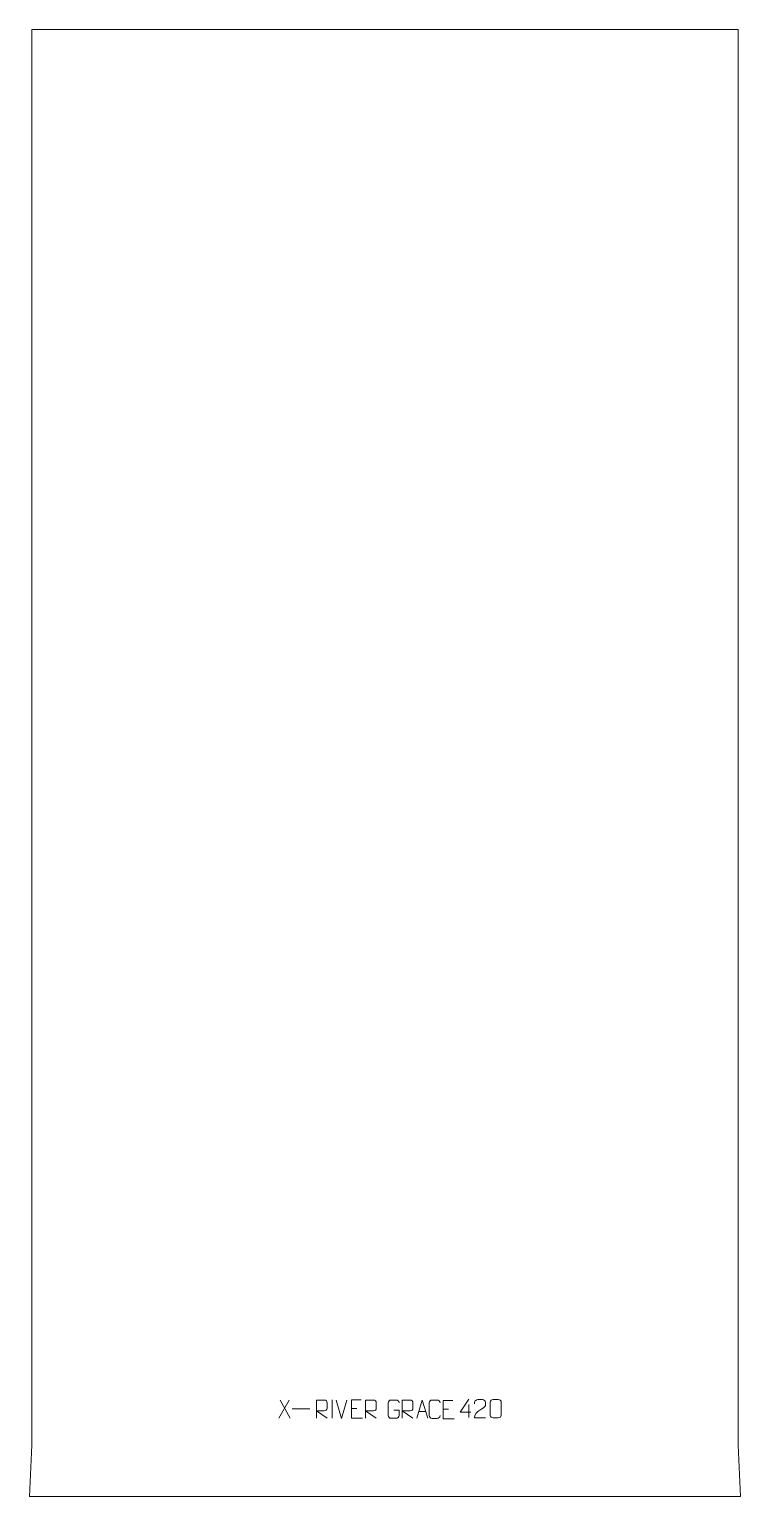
# Model space of a CAD drawing. Header units: millimetres. Extents: x -485 to 485, y -1535 to 465.
import ezdxf

# ---------------------------------------------------------------- set-up
doc = ezdxf.new("R2010")
doc.units = ezdxf.units.MM
doc.header["$MEASUREMENT"] = 0
doc.layers.add('layer 1', color=7, linetype='Continuous')

msp = doc.modelspace()

# ---------------------------------------------------------------- linework, layer by layer
at = {"layer": 'layer 1', "color": 242, "lineweight": 9}
msp.add_open_spline([(481.4999, -1465.0003), (481.4999, -1465.0003), (484.999, -1534.9985), (484.999, -1534.9985), (484.999, -1534.9985), (484.999, -1534.9985), (-484.999, -1534.9985), (-484.999, -1534.9985), (-484.999, -1534.9985), (-484.999, -1534.9985), (-481.4991, -1465.0003), (-481.4991, -1465.0003), (-481.4991, -1465.0003), (-481.4991, -1465.0003), (-481.4991, 464.9975), (-481.4991, 464.9975), (-481.4991, 464.9975), (-481.4991, 464.9975), (481.4999, 464.9975), (481.4999, 464.9975), (481.4999, 464.9975), (481.4999, 464.9975), (481.4999, -1465.0003), (481.4999, -1465.0003)], degree=3, knots=[0, 0, 0, 0, 0.142857143, 0.142857143, 0.142857143, 0.142857143, 0.285714286, 0.285714286, 0.285714286, 0.285714286, 0.428571429, 0.428571429, 0.428571429, 0.428571429, 0.571428571, 0.571428571, 0.571428571, 0.571428571, 0.714285714, 0.714285714, 0.714285714, 0.714285714, 1, 1, 1, 1], dxfattribs=at)
at = {"layer": 'layer 1', "color": 250, "lineweight": 9}
for points in [[(-130.8161, -1403.2579), (-130.8161, -1403.2579), (-144.5567, -1428.1537), (-144.5567, -1428.1537)], [(-143.1021, -1403.2579), (-143.1021, -1403.2579), (-129.3615, -1428.2114), (-129.3615, -1428.2114)], [(-126.3775, -1415.1065), (-126.3775, -1415.1065), (-102.3995, -1415.1065), (-102.3995, -1415.1065)], [(-72.2317, -1403.2476), (-72.2317, -1403.2476), (-72.2317, -1428.2217), (-72.2317, -1428.2217)], [(-59.3552, -1428.2889), (-59.3552, -1428.2889), (-66.677, -1403.3353), (-66.677, -1403.3353)], [(-52.0333, -1403.3353), (-52.0333, -1403.3353), (-59.3551, -1428.2889), (-59.3551, -1428.2889)], [(-45.5232, -1414.8121), (-45.5232, -1414.8121), (-38.3551, -1414.8121), (-38.3551, -1414.8121)], [(46.0204, -1418.962), (46.0204, -1418.962), (55.5161, -1418.962), (55.5161, -1418.962)], [(79.4768, -1415.8121), (79.4768, -1415.8121), (86.6449, -1415.8121), (86.6449, -1415.8121)], [(114.2561, -1409.2233), (114.2561, -1409.2233), (114.2561, -1426.888), (114.2561, -1426.888)]]:
    msp.add_open_spline(points, degree=3, dxfattribs=at)
for points, knots in [([(-93.5638, -1428.2114), (-93.5638, -1428.2114), (-93.5638, -1403.2579), (-93.5638, -1403.2579), (-93.5638, -1403.2579), (-89.969, -1403.2579), (-86.3735, -1403.2579), (-82.7783, -1403.2579), (-82.7783, -1403.2579), (-80.453, -1403.2956), (-78.8957, -1404.7856), (-78.8998, -1407.152), (-78.8998, -1407.152), (-78.9002, -1409.1875), (-78.9002, -1412.2469), (-78.8998, -1414.2829), (-78.8998, -1414.2829), (-78.9063, -1416.1584), (-80.7186, -1418.1002), (-82.7281, -1418.1193), (-82.7281, -1418.1193), (-82.7281, -1418.1193), (-93.5638, -1418.1193), (-93.5638, -1418.1193), (-93.5638, -1418.1193), (-93.5638, -1418.1193), (-78.9091, -1428.2114), (-78.9091, -1428.2114)], [0, 0, 0, 0, 0.125, 0.125, 0.125, 0.125, 0.25, 0.25, 0.25, 0.25, 0.375, 0.375, 0.375, 0.375, 0.5, 0.5, 0.5, 0.5, 0.625, 0.625, 0.625, 0.625, 0.75, 0.75, 0.75, 0.75, 1, 1, 1, 1]), ([(-32.6493, -1402.9324), (-32.6493, -1402.9324), (-45.5232, -1402.9324), (-45.5232, -1402.9324), (-45.5232, -1402.9324), (-45.5232, -1402.9324), (-45.5232, -1427.886), (-45.5232, -1427.886), (-45.5232, -1427.886), (-45.5232, -1427.886), (-30.6574, -1427.886), (-30.6574, -1427.886)], [0, 0, 0, 0, 0.25, 0.25, 0.25, 0.25, 0.5, 0.5, 0.5, 0.5, 1, 1, 1, 1]), ([(-26.5638, -1428.2114), (-26.5638, -1428.2114), (-26.5638, -1403.2579), (-26.5638, -1403.2579), (-26.5638, -1403.2579), (-22.969, -1403.2579), (-19.3735, -1403.2579), (-15.7783, -1403.2579), (-15.7783, -1403.2579), (-13.453, -1403.2956), (-11.8957, -1404.7856), (-11.8998, -1407.152), (-11.8998, -1407.152), (-11.9002, -1409.1875), (-11.9002, -1412.2469), (-11.8998, -1414.2829), (-11.8998, -1414.2829), (-11.9063, -1416.1584), (-13.7186, -1418.1002), (-15.7281, -1418.1193), (-15.7281, -1418.1193), (-15.7281, -1418.1193), (-26.5638, -1418.1193), (-26.5638, -1418.1193), (-26.5638, -1418.1193), (-26.5638, -1418.1193), (-11.9091, -1428.2114), (-11.9091, -1428.2114)], [0, 0, 0, 0, 0.125, 0.125, 0.125, 0.125, 0.25, 0.25, 0.25, 0.25, 0.375, 0.375, 0.375, 0.375, 0.5, 0.5, 0.5, 0.5, 0.625, 0.625, 0.625, 0.625, 0.75, 0.75, 0.75, 0.75, 1, 1, 1, 1]), ([(12.0232, -1417.2257), (12.0232, -1417.2257), (19.1913, -1417.2257), (19.1913, -1417.2257), (19.1913, -1417.2257), (19.1913, -1417.2257), (19.1913, -1424.3938), (19.1913, -1424.3938), (19.1913, -1424.3938), (19.0516, -1426.7172), (17.3744, -1428.1968), (15.2266, -1428.2076), (15.2266, -1428.2076), (12.8948, -1428.2072), (10.5628, -1428.2072), (8.2313, -1428.2076), (8.2313, -1428.2076), (6.3064, -1428.313), (4.3342, -1426.4285), (4.3454, -1424.4112), (4.3454, -1424.4112), (4.3458, -1418.6411), (4.3458, -1412.8714), (4.3454, -1407.1021), (4.3454, -1407.1021), (4.3496, -1404.964), (6.0964, -1403.2448), (8.2487, -1403.2582), (8.2487, -1403.2582), (10.5744, -1403.2582), (12.9005, -1403.2582), (15.2266, -1403.2582), (15.2266, -1403.2582), (17.1733, -1403.2228), (19.1647, -1404.7143), (19.1913, -1407.152)], [0, 0, 0, 0, 0.1, 0.1, 0.1, 0.1, 0.2, 0.2, 0.2, 0.2, 0.3, 0.3, 0.3, 0.3, 0.4, 0.4, 0.4, 0.4, 0.5, 0.5, 0.5, 0.5, 0.6, 0.6, 0.6, 0.6, 0.7, 0.7, 0.7, 0.7, 0.8, 0.8, 0.8, 0.8, 1, 1, 1, 1]), ([(23.4362, -1428.2114), (23.4362, -1428.2114), (23.4362, -1403.2579), (23.4362, -1403.2579), (23.4362, -1403.2579), (27.031, -1403.2579), (30.6265, -1403.2579), (34.2217, -1403.2579), (34.2217, -1403.2579), (36.547, -1403.2956), (38.1043, -1404.7856), (38.1002, -1407.152), (38.1002, -1407.152), (38.0998, -1409.1875), (38.0998, -1412.2469), (38.1002, -1414.2829), (38.1002, -1414.2829), (38.0937, -1416.1584), (36.2814, -1418.1002), (34.2719, -1418.1193), (34.2719, -1418.1193), (34.2719, -1418.1193), (23.4362, -1418.1193), (23.4362, -1418.1193), (23.4362, -1418.1193), (23.4362, -1418.1193), (38.0909, -1428.2114), (38.0909, -1428.2114)], [0, 0, 0, 0, 0.125, 0.125, 0.125, 0.125, 0.25, 0.25, 0.25, 0.25, 0.375, 0.375, 0.375, 0.375, 0.5, 0.5, 0.5, 0.5, 0.625, 0.625, 0.625, 0.625, 0.75, 0.75, 0.75, 0.75, 1, 1, 1, 1]), ([(43.2978, -1428.2114), (43.2978, -1428.2114), (50.6688, -1403.2579), (50.6688, -1403.2579), (50.6688, -1403.2579), (50.6688, -1403.2579), (58.2387, -1428.2114), (58.2387, -1428.2114)], [0, 0, 0, 0, 0.333333333, 0.333333333, 0.333333333, 0.333333333, 1, 1, 1, 1]), ([(75.0679, -1424.4711), (74.9281, -1426.7945), (73.2509, -1428.2741), (71.1032, -1428.2849), (71.1032, -1428.2849), (68.7713, -1428.2845), (66.4394, -1428.2845), (64.1079, -1428.2849), (64.1079, -1428.2849), (62.1829, -1428.3903), (60.2108, -1426.5058), (60.222, -1424.4885), (60.222, -1424.4885), (60.2224, -1418.7184), (60.2224, -1412.9487), (60.222, -1407.1794), (60.222, -1407.1794), (60.2262, -1405.0413), (61.9729, -1403.3221), (64.1253, -1403.3356), (64.1253, -1403.3356), (66.451, -1403.3356), (68.7771, -1403.3356), (71.1032, -1403.3356), (71.1032, -1403.3356), (73.0498, -1403.3001), (75.0412, -1404.7916), (75.0679, -1407.2292)], [0, 0, 0, 0, 0.125, 0.125, 0.125, 0.125, 0.25, 0.25, 0.25, 0.25, 0.375, 0.375, 0.375, 0.375, 0.5, 0.5, 0.5, 0.5, 0.625, 0.625, 0.625, 0.625, 0.75, 0.75, 0.75, 0.75, 1, 1, 1, 1]), ([(92.3507, -1403.9324), (92.3507, -1403.9324), (79.4768, -1403.9324), (79.4768, -1403.9324), (79.4768, -1403.9324), (79.4768, -1403.9324), (79.4768, -1428.886), (79.4768, -1428.886), (79.4768, -1428.886), (79.4768, -1428.886), (94.3426, -1428.886), (94.3426, -1428.886)], [0, 0, 0, 0, 0.25, 0.25, 0.25, 0.25, 0.5, 0.5, 0.5, 0.5, 1, 1, 1, 1]), ([(117.2002, -1419.9844), (117.2002, -1419.9844), (102.3785, -1419.9844), (102.3785, -1419.9844), (102.3785, -1419.9844), (102.3785, -1419.9844), (114.2561, -1401.9139), (114.2561, -1401.9139)], [0, 0, 0, 0, 0.333333333, 0.333333333, 0.333333333, 0.333333333, 1, 1, 1, 1]), ([(136.8186, -1427.5773), (131.9042, -1427.577), (126.9898, -1427.577), (122.0757, -1427.5773), (122.0757, -1427.5773), (122.0757, -1417.645), (136.7267, -1415.0038), (136.8186, -1410.6935), (136.8186, -1410.6935), (136.8183, -1409.2694), (136.8183, -1407.8457), (136.8186, -1406.4224), (136.8186, -1406.4224), (136.8017, -1404.3453), (134.6789, -1402.6205), (133.0079, -1402.6032), (133.0079, -1402.6032), (130.9347, -1402.6036), (128.8618, -1402.6036), (126.7894, -1402.6032), (126.7894, -1402.6032), (124.9673, -1402.5867), (122.1426, -1404.3788), (122.0757, -1406.4724), (122.0757, -1406.4724), (122.0757, -1406.4724), (122.0757, -1408.5272), (122.0757, -1408.5272)], [0, 0, 0, 0, 0.125, 0.125, 0.125, 0.125, 0.25, 0.25, 0.25, 0.25, 0.375, 0.375, 0.375, 0.375, 0.5, 0.5, 0.5, 0.5, 0.625, 0.625, 0.625, 0.625, 0.75, 0.75, 0.75, 0.75, 1, 1, 1, 1]), ([(147.4181, -1402.569), (149.7842, -1402.569), (152.1507, -1402.569), (154.5172, -1402.569), (154.5172, -1402.569), (156.4977, -1402.5334), (158.5237, -1404.0277), (158.5508, -1406.4698), (158.5508, -1406.4698), (158.5504, -1412.2272), (158.5504, -1417.985), (158.5508, -1423.7432), (158.5508, -1423.7432), (158.4087, -1426.0708), (156.7023, -1427.5531), (154.5172, -1427.5639), (154.5172, -1427.5639), (152.1448, -1427.5635), (149.7724, -1427.5635), (147.4004, -1427.5639), (147.4004, -1427.5639), (145.4419, -1427.6695), (143.4355, -1425.7816), (143.4469, -1423.7606), (143.4469, -1423.7606), (143.4473, -1417.98), (143.4473, -1412.1997), (143.4469, -1406.4199), (143.4469, -1406.4199), (143.4512, -1404.2779), (145.2283, -1402.5554), (147.4181, -1402.569)], [0, 0, 0, 0, 0.111111111, 0.111111111, 0.111111111, 0.111111111, 0.222222222, 0.222222222, 0.222222222, 0.222222222, 0.333333333, 0.333333333, 0.333333333, 0.333333333, 0.444444444, 0.444444444, 0.444444444, 0.444444444, 0.555555556, 0.555555556, 0.555555556, 0.555555556, 0.666666667, 0.666666667, 0.666666667, 0.666666667, 0.777777778, 0.777777778, 0.777777778, 0.777777778, 1, 1, 1, 1])]:
    msp.add_open_spline(points, degree=3, knots=knots, dxfattribs=at)

doc.saveas('drawing.dxf')
